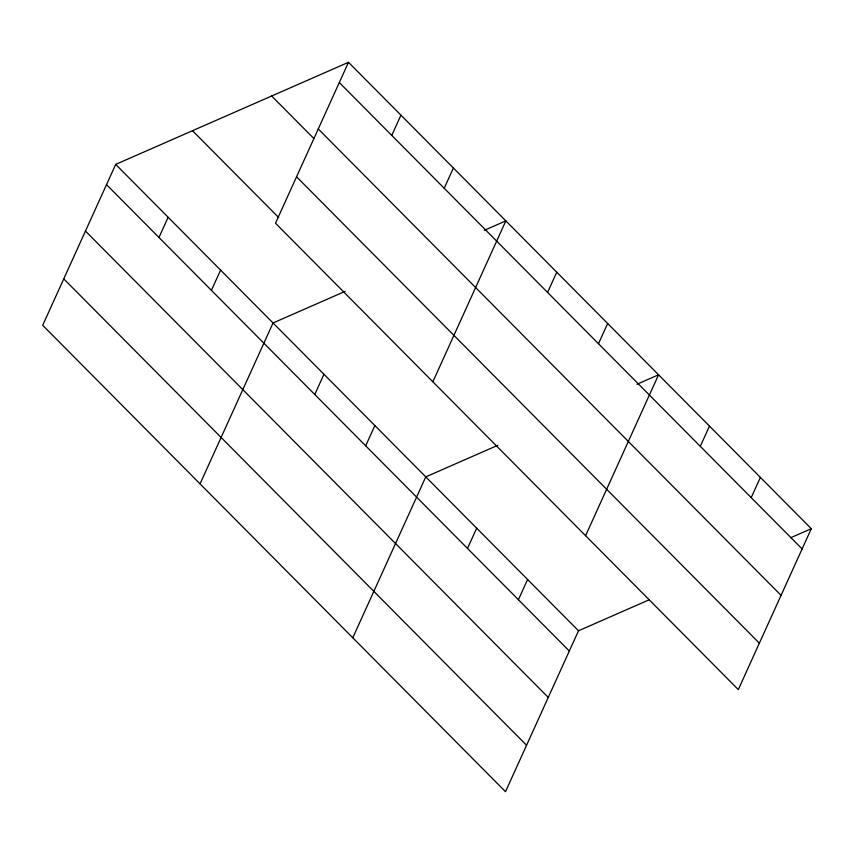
<?xml version="1.0" encoding="UTF-8"?>
<svg xmlns="http://www.w3.org/2000/svg" width="854" height="854" viewBox="0 0 854 854"><rect width="100%" height="100%" fill="white"/><g stroke="black" fill="none" stroke-linecap="round" stroke-linejoin="round"><path stroke-width="1.28" d="M348.496 62.31L275.5 223.214L738.304 689.605L811.3 528.701L348.496 62.31L115.696 164.395L42.7 325.299L505.504 791.69L578.5 630.786L649.318 599.721M158.961 237.497L168.142 217.258M211.408 290.349L220.599 270.11M200.049 483.876L273.045 322.972L345.069 291.385M391.762 135.402L400.942 115.162M314.774 394.505L323.954 374.265M444.219 188.264L453.399 168.024M365.683 445.809L374.863 425.57M432.861 381.791L505.846 220.876L484.239 230.356M352.777 637.789L425.772 476.874L497.797 445.297M547.574 292.42L556.755 272.18M467.501 548.417L476.681 528.178M598.483 343.724L607.664 323.485M518.41 599.721L527.591 579.482M585.588 535.693L658.573 374.789L636.967 384.257M700.301 446.332L709.482 426.093M751.21 497.636L760.391 477.397M790.889 537.646L811.3 528.701M339.316 82.55L802.119 548.941M318.254 128.965L781.058 595.355M271.668 96L313.813 138.476M296.562 176.799L759.366 643.179M192.513 130.705L278.682 217.546M115.696 164.395L578.5 630.786M106.515 184.635L569.319 651.026M85.453 231.06L548.257 697.44M63.762 278.884L526.566 745.275"/></g></svg>
